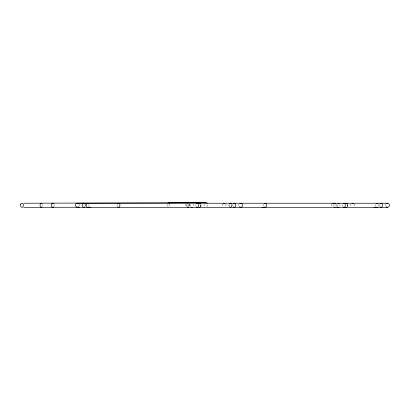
<?xml version="1.0" encoding="UTF-8"?>
<svg xmlns="http://www.w3.org/2000/svg" width="410" height="410" viewBox="0 0 410 410"><rect width="100%" height="100%" fill="white"/><g stroke="black" fill="none" stroke-linecap="round" stroke-linejoin="round"><path stroke-width="0.31" stroke-dasharray="2.05 1.54" d="M204.067 203.975L204.067 205.482L205.22 206.63M189.107 206.046L189.107 204.539L188.651 203.842M79.238 206.046L79.238 204.539L78.781 203.842M225.966 206.046L225.966 204.539L225.51 203.842M335.021 206.046L335.021 204.539M354.599 206.046L354.599 204.539L354.148 203.842M185.771 203.842L185.315 204.539L185.315 206.046M222.615 203.842L222.159 204.539L222.159 206.046M239.271 203.842L238.815 204.539L238.815 206.046M331.669 203.842L331.213 204.539L331.213 206.046M351.252 203.842L350.801 204.539L350.801 206.046M386.005 203.842L385.549 204.539L385.549 206.046M188.385 206.609L189.066 206.153M206.722 206.625L207.87 205.477L207.865 203.965M42.368 204.487A2.06 1.194 -89.6 0 1 42.358 206.025M54.258 204.493A2.05 1.527 -90 0 1 54.258 205.999M84.998 204.441A2.05 1.363 89.8 0 1 84.998 205.948M200.198 206.584A2.05 1.363 89.8 0 0 200.926 204.58A2.05 1.45 -90 0 1 200.695 206.584M201.09 204.518A2.05 1.527 -90 0 1 200.275 206.522M168.146 206.568A2.05 1.168 89.8 0 1 167.587 203.995M169.766 203.995A2.05 1.168 89.8 0 1 169.222 206.568M187.493 206.527A2.086 1.03 90 0 1 187.022 203.99M188.954 203.98A2.086 1.03 90 0 1 188.482 206.537M333.386 206.537A2.06 1.681 89.4 0 1 333.166 204.493M336.195 204.308A2.06 1.681 89.4 0 1 336.062 206.543M339.926 204.539A2.05 1.45 -90 0 1 339.705 206.584M337.456 206.584A2.05 1.45 -90 0 1 337.235 204.539M347.572 204.539A2.05 1.363 -90 0 1 347.362 206.584M347.721 204.539A2.05 1.527 -90 0 1 347.49 206.584M231.881 204.539A2.05 1.527 -90 0 1 231.645 206.584M229.277 206.584A2.05 1.527 -90 0 1 229.103 204.354M200.838 204.539A2.05 1.363 -90 0 1 200.628 206.584M193.151 204.001A2.05 1.681 -90 0 1 193.151 206.584M190.542 206.584A2.05 1.681 -90 0 1 190.542 204.001M189.389 203.97A2.086 1.814 -90 0 1 189.44 206.543M186.54 206.543A2.086 1.814 -90 0 1 186.591 203.97M232.977 206.046A2.05 1.45 -90 0 1 232.977 204.539M195.811 206.046A2.05 1.45 -90 0 1 195.811 204.539M229.339 206.584A2.05 1.45 90 0 1 229.113 204.539M88.939 204.539A2.05 1.45 90 0 1 88.939 206.046M117.137 206.046A2.05 1.45 -90 0 1 117.137 204.539M379.706 206.046A2.05 1.45 -90 0 1 379.768 204.354M342.545 206.046A2.05 1.45 -90 0 1 342.545 204.539M378.538 204.539A2.05 1.45 -90 0 1 378.317 206.584M376.067 206.584A2.05 1.45 -90 0 1 375.847 204.539M347.649 204.539A2.05 1.45 -90 0 1 347.429 206.584M263.866 206.046A2.05 1.45 -90 0 1 263.927 204.354M231.583 206.584A2.05 1.45 90 0 0 231.809 204.539A2.05 1.45 -90 0 1 231.583 206.584M85.075 206.046A2.05 1.45 -90 0 0 85.075 204.539A2.05 1.45 90 0 1 85.075 206.046"/><path stroke-width="0.61" d="M78.781 206.742C76.014 209.31 73.539 203.391 77.331 203.242L387.45 203.242C390.069 203.181 390.069 207.404 387.45 207.342L77.331 207.342M205.21 202.822L206.717 202.817L207.409 203.273M223.312 203.386L224.818 203.386M239.968 203.386C244.242 202.145 242.689 209.571 239.271 206.742M332.361 203.386L333.115 203.242M351.949 203.386L353.451 203.386M386.697 203.386L387.45 203.242M168.674 202.704L205.963 202.678L23.8 203.237M23.806 207.332L79.366 207.255M87.591 207.342L90.759 207.342M262.046 207.342L265.214 207.342M336.805 207.342L338.578 207.342M374.028 207.342L377.195 207.342M387.45 207.342L386.005 206.742M77.331 203.242L78.085 203.386M42.004 206.845A2.06 1.194 -89.6 0 1 40.405 206.701A2.06 1.194 -89.6 0 1 40.349 203.929A2.06 1.194 -89.6 0 1 41.938 203.55M53.802 206.835A2.05 1.527 -90 0 1 51.762 206.701A2.05 1.527 -90 0 1 51.65 203.965A2.05 1.527 -90 0 1 53.674 203.534M82.866 203.601A2.05 1.363 89.8 0 1 84.588 203.601M198.819 203.052A2.05 1.363 89.8 0 1 200.71 203.642M199.147 202.74A2.05 1.527 -90 0 1 199.988 202.74M167.941 203.16A2.05 1.168 89.8 0 1 169.412 203.16M187.298 203.165A2.086 1.03 90 0 1 188.482 202.883M335.206 207.27A2.06 1.681 89.4 0 1 334.237 207.265M333.812 203.555A2.06 1.681 89.4 0 1 335.626 203.56M337.789 203.58A2.05 1.45 -90 0 1 339.372 203.58M338.978 207.26A2.05 1.45 -90 0 1 338.183 207.26M345.558 203.58A2.05 1.363 -90 0 1 347.05 203.58M346.722 207.26A2.05 1.527 -90 0 1 345.881 207.26A2.05 1.45 90 0 0 346.301 207.342A2.05 1.45 -90 0 0 346.701 207.26A2.05 1.363 -90 0 1 345.927 207.26M347.137 203.58A2.05 1.527 -90 0 0 345.466 203.58A2.05 1.45 90 0 1 346.301 203.242A2.05 1.45 -90 0 1 347.096 203.58M229.626 203.58A2.05 1.527 -90 0 1 231.296 203.58A2.05 1.45 -90 0 0 230.461 203.242M230.881 207.26A2.05 1.527 -90 0 1 230.041 207.26A2.05 1.45 90 0 0 230.861 207.26A2.05 1.45 -90 0 1 230.461 207.342M229.667 203.58A2.05 1.45 90 0 1 231.255 203.58M192.31 207.26A2.05 1.681 -90 0 1 191.383 207.26M188.513 207.286A2.086 1.814 -90 0 1 187.457 207.286M233.531 203.58A2.05 1.45 -90 0 1 235.448 204.001A2.05 1.45 -90 0 1 235.345 206.742A2.05 1.45 -90 0 1 233.408 206.881M196.364 203.58A2.05 1.45 -90 0 1 198.281 204.001A2.05 1.45 -90 0 1 198.184 206.742A2.05 1.45 -90 0 1 196.246 206.881M199.701 203.252A2.05 1.45 -90 0 1 200.362 203.58M82.938 203.58A2.05 1.45 -90 0 1 84.521 203.58A2.05 1.45 90 0 0 82.605 204.001A2.05 1.45 90 0 0 82.707 206.742A2.05 1.45 90 0 0 84.644 206.881M84.127 207.26A2.05 1.45 -90 0 1 83.332 207.26M88.504 206.881A2.05 1.45 90 0 1 86.566 206.742A2.05 1.45 90 0 1 86.469 204.001A2.05 1.45 90 0 1 88.386 203.58M117.69 203.58A2.05 1.45 -90 0 1 119.607 204.001A2.05 1.45 -90 0 1 119.505 206.742A2.05 1.45 -90 0 1 117.567 206.881M380.26 203.58A2.05 1.45 -90 0 1 382.176 204.001A2.05 1.45 -90 0 1 382.079 206.742A2.05 1.45 -90 0 1 380.142 206.881M343.098 203.58A2.05 1.45 -90 0 1 345.015 204.001A2.05 1.45 -90 0 1 344.912 206.742A2.05 1.45 -90 0 1 342.975 206.881M376.401 203.58A2.05 1.45 -90 0 1 377.984 203.58M377.589 207.26A2.05 1.45 -90 0 1 376.795 207.26M264.419 203.58A2.05 1.45 -90 0 1 266.336 204.001A2.05 1.45 -90 0 1 266.239 206.742A2.05 1.45 -90 0 1 264.301 206.881M20.69 204.267A2.05 1.45 89.8 0 0 21.95 207.342A2.05 1.45 89.8 0 0 23.201 204.267A2.05 1.45 89.8 0 0 20.69 204.267M199.193 207.26A2.05 1.363 -90 0 0 199.947 207.26A2.05 1.45 -90 0 1 199.173 207.26"/></g></svg>
